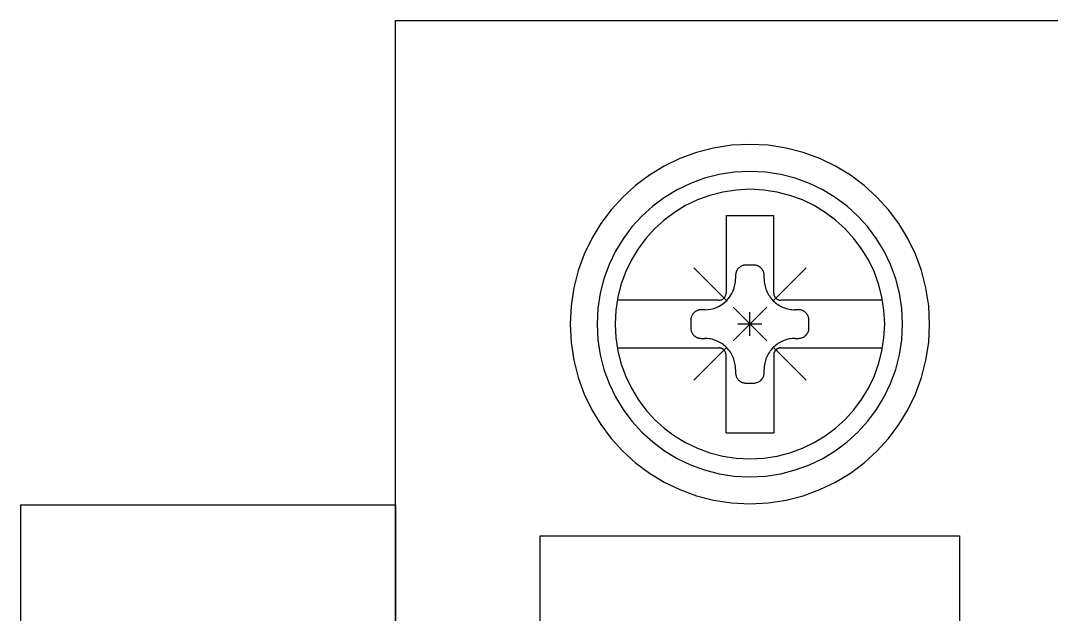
# Model space of a CAD drawing. Header units: millimetres. Extents: x 173893 to 258446, y -176540 to -123824.
# Drawn here: x 197123.09 to 197149.22, y -139255.72 to -139240.66 of the extents above; entities that cross this region are included whole.
import ezdxf

# ---------------------------------------------------------------- set-up
doc = ezdxf.new("R2010")
doc.units = ezdxf.units.MM
doc.header["$LTSCALE"] = 3
doc.layers.add('1', color=3, linetype='Continuous')

msp = doc.modelspace()

# ---------------------------------------------------------------- linework, layer by layer
for p, q in [((197132.593, -139320.141), (197132.593, -139240.659)), ((197132.593, -139240.659), (197150.565, -139240.659)), ((197140.224, -139244.003), (197139.806, -139244.156)), ((197140.661, -139243.891), (197140.224, -139244.003)), ((197141.113, -139243.822), (197140.661, -139243.891)), ((197141.579, -139243.798), (197141.113, -139243.822)), ((197142.045, -139243.822), (197141.579, -139243.798)), ((197141.579, -139243.798), (197141.579, -139243.798)), ((197142.498, -139243.891), (197142.045, -139243.822)), ((197142.934, -139244.003), (197142.498, -139243.891)), ((197143.353, -139244.156), (197142.934, -139244.003)), ((197139.806, -139244.156), (197139.407, -139244.348)), ((197143.751, -139244.348), (197143.353, -139244.156)), ((197139.407, -139244.348), (197139.032, -139244.576)), ((197140.799, -139244.56), (197140.428, -139244.656)), ((197141.183, -139244.501), (197140.799, -139244.56)), ((197141.579, -139244.482), (197141.183, -139244.501)), ((197141.975, -139244.501), (197141.579, -139244.482)), ((197141.579, -139244.482), (197141.579, -139244.482)), ((197142.36, -139244.56), (197141.975, -139244.501)), ((197142.731, -139244.656), (197142.36, -139244.56)), ((197144.127, -139244.576), (197143.751, -139244.348)), ((197139.032, -139244.576), (197138.681, -139244.838)), ((197140.072, -139244.786), (197139.733, -139244.949)), ((197140.428, -139244.656), (197140.072, -139244.786)), ((197143.087, -139244.786), (197142.731, -139244.656)), ((197143.425, -139244.949), (197143.087, -139244.786)), ((197144.477, -139244.838), (197144.127, -139244.576)), ((197138.681, -139244.838), (197138.358, -139245.133)), ((197139.733, -139244.949), (197139.414, -139245.143)), ((197140.891, -139245.007), (197140.563, -139245.091)), ((197141.23, -139244.955), (197140.891, -139245.007)), ((197141.579, -139244.937), (197141.23, -139244.955)), ((197141.929, -139244.955), (197141.579, -139244.937)), ((197141.579, -139244.937), (197141.579, -139244.937)), ((197142.268, -139245.007), (197141.929, -139244.955)), ((197142.595, -139245.091), (197142.268, -139245.007)), ((197143.745, -139245.143), (197143.425, -139244.949)), ((197144.801, -139245.133), (197144.477, -139244.838)), ((197138.358, -139245.133), (197138.063, -139245.456)), ((197139.414, -139245.143), (197139.116, -139245.366)), ((197140.249, -139245.206), (197139.95, -139245.35)), ((197140.563, -139245.091), (197140.249, -139245.206)), ((197142.909, -139245.206), (197142.595, -139245.091)), ((197143.208, -139245.35), (197142.909, -139245.206)), ((197144.043, -139245.366), (197143.745, -139245.143)), ((197145.095, -139245.456), (197144.801, -139245.133)), ((197138.063, -139245.456), (197137.801, -139245.807)), ((197139.116, -139245.366), (197138.841, -139245.616)), ((197139.669, -139245.521), (197139.406, -139245.717)), ((197139.95, -139245.35), (197139.669, -139245.521)), ((197140.976, -139245.597), (197140.976, -139247.569)), ((197140.976, -139245.597), (197142.183, -139245.597)), ((197142.183, -139247.569), (197142.183, -139245.597)), ((197143.49, -139245.521), (197143.208, -139245.35)), ((197143.753, -139245.717), (197143.49, -139245.521)), ((197144.318, -139245.616), (197144.043, -139245.366)), ((197145.357, -139245.807), (197145.095, -139245.456)), ((197137.801, -139245.807), (197137.573, -139246.182)), ((197138.841, -139245.616), (197138.591, -139245.891)), ((197139.406, -139245.717), (197139.163, -139245.938)), ((197143.996, -139245.938), (197143.753, -139245.717)), ((197144.568, -139245.891), (197144.318, -139245.616)), ((197145.586, -139246.182), (197145.357, -139245.807)), ((197138.591, -139245.891), (197138.368, -139246.189)), ((197139.163, -139245.938), (197138.942, -139246.181)), ((197144.216, -139246.181), (197143.996, -139245.938)), ((197144.791, -139246.189), (197144.568, -139245.891)), ((197137.573, -139246.182), (197137.381, -139246.581)), ((197138.368, -139246.189), (197138.174, -139246.508)), ((197138.942, -139246.181), (197138.746, -139246.444)), ((197144.413, -139246.444), (197144.216, -139246.181)), ((197144.985, -139246.508), (197144.791, -139246.189)), ((197145.778, -139246.581), (197145.586, -139246.182)), ((197137.381, -139246.581), (197137.228, -139246.999)), ((197138.174, -139246.508), (197138.011, -139246.847)), ((197138.746, -139246.444), (197138.575, -139246.725)), ((197144.584, -139246.725), (197144.413, -139246.444)), ((197145.148, -139246.847), (197144.985, -139246.508)), ((197145.931, -139246.999), (197145.778, -139246.581)), ((197138.011, -139246.847), (197137.881, -139247.203)), ((197138.575, -139246.725), (197138.431, -139247.024)), ((197141.324, -139246.909), (197141.314, -139246.917)), ((197141.334, -139246.902), (197141.324, -139246.909)), ((197141.345, -139246.895), (197141.334, -139246.902)), ((197141.356, -139246.889), (197141.345, -139246.895)), ((197141.368, -139246.883), (197141.356, -139246.889)), ((197141.379, -139246.878), (197141.368, -139246.883)), ((197141.391, -139246.873), (197141.379, -139246.878)), ((197141.404, -139246.869), (197141.391, -139246.873)), ((197141.416, -139246.866), (197141.404, -139246.869)), ((197141.428, -139246.863), (197141.416, -139246.866)), ((197141.441, -139246.861), (197141.428, -139246.863)), ((197141.454, -139246.859), (197141.441, -139246.861)), ((197141.467, -139246.858), (197141.454, -139246.859)), ((197141.48, -139246.858), (197141.467, -139246.858)), ((197141.679, -139246.858), (197141.48, -139246.858)), ((197141.48, -139246.858), (197141.48, -139246.858)), ((197141.692, -139246.858), (197141.679, -139246.858)), ((197141.705, -139246.859), (197141.692, -139246.858)), ((197141.718, -139246.861), (197141.705, -139246.859)), ((197141.73, -139246.863), (197141.718, -139246.861)), ((197141.743, -139246.866), (197141.73, -139246.863)), ((197141.755, -139246.869), (197141.743, -139246.866)), ((197141.767, -139246.873), (197141.755, -139246.869)), ((197141.779, -139246.878), (197141.767, -139246.873)), ((197141.791, -139246.883), (197141.779, -139246.878)), ((197141.803, -139246.889), (197141.791, -139246.883)), ((197141.814, -139246.895), (197141.803, -139246.889)), ((197141.825, -139246.902), (197141.814, -139246.895)), ((197141.835, -139246.909), (197141.825, -139246.902)), ((197141.845, -139246.917), (197141.835, -139246.909)), ((197144.728, -139247.024), (197144.584, -139246.725)), ((197145.278, -139247.203), (197145.148, -139246.847)), ((197137.228, -139246.999), (197137.116, -139247.436)), ((197138.431, -139247.024), (197138.316, -139247.338)), ((197140.157, -139246.932), (197140.976, -139247.751)), ((197141.218, -139247.107), (197141.217, -139247.12)), ((197141.217, -139247.12), (197141.217, -139247.205)), ((197141.219, -139247.094), (197141.218, -139247.107)), ((197141.22, -139247.081), (197141.219, -139247.094)), ((197141.222, -139247.069), (197141.22, -139247.081)), ((197141.225, -139247.056), (197141.222, -139247.069)), ((197141.229, -139247.044), (197141.225, -139247.056)), ((197141.233, -139247.032), (197141.229, -139247.044)), ((197141.237, -139247.02), (197141.233, -139247.032)), ((197141.242, -139247.008), (197141.237, -139247.02)), ((197141.248, -139246.997), (197141.242, -139247.008)), ((197141.254, -139246.985), (197141.248, -139246.997)), ((197141.261, -139246.975), (197141.254, -139246.985)), ((197141.269, -139246.964), (197141.261, -139246.975)), ((197141.277, -139246.954), (197141.269, -139246.964)), ((197141.285, -139246.944), (197141.277, -139246.954)), ((197141.294, -139246.935), (197141.285, -139246.944)), ((197141.304, -139246.926), (197141.294, -139246.935)), ((197141.294, -139246.935), (197141.294, -139246.935)), ((197141.314, -139246.917), (197141.304, -139246.926)), ((197141.855, -139246.926), (197141.845, -139246.917)), ((197141.865, -139246.935), (197141.855, -139246.926)), ((197141.874, -139246.944), (197141.865, -139246.935)), ((197141.865, -139246.935), (197141.865, -139246.935)), ((197141.882, -139246.954), (197141.874, -139246.944)), ((197141.89, -139246.964), (197141.882, -139246.954)), ((197141.897, -139246.975), (197141.89, -139246.964)), ((197141.904, -139246.985), (197141.897, -139246.975)), ((197141.91, -139246.997), (197141.904, -139246.985)), ((197141.916, -139247.008), (197141.91, -139246.997)), ((197141.921, -139247.02), (197141.916, -139247.008)), ((197141.926, -139247.032), (197141.921, -139247.02)), ((197141.93, -139247.044), (197141.926, -139247.032)), ((197141.933, -139247.056), (197141.93, -139247.044)), ((197141.936, -139247.069), (197141.933, -139247.056)), ((197141.938, -139247.081), (197141.936, -139247.069)), ((197141.94, -139247.094), (197141.938, -139247.081)), ((197141.941, -139247.107), (197141.94, -139247.094)), ((197141.942, -139247.12), (197141.941, -139247.107)), ((197141.942, -139247.205), (197141.942, -139247.12)), ((197141.942, -139247.12), (197141.942, -139247.12)), ((197142.183, -139247.751), (197143.002, -139246.932)), ((197144.843, -139247.338), (197144.728, -139247.024)), ((197146.043, -139247.436), (197145.931, -139246.999)), ((197137.116, -139247.436), (197137.047, -139247.888)), ((197137.881, -139247.203), (197137.785, -139247.574)), ((197138.316, -139247.338), (197138.232, -139247.666)), ((197141.182, -139247.439), (197141.201, -139247.363)), ((197141.201, -139247.363), (197141.213, -139247.285)), ((197141.213, -139247.285), (197141.217, -139247.205)), ((197141.942, -139247.205), (197141.942, -139247.205)), ((197141.942, -139247.205), (197141.942, -139247.244)), ((197141.942, -139247.244), (197141.945, -139247.283)), ((197141.945, -139247.283), (197141.95, -139247.321)), ((197141.95, -139247.321), (197141.957, -139247.359)), ((197141.957, -139247.359), (197141.965, -139247.397)), ((197141.965, -139247.397), (197141.975, -139247.434)), ((197141.975, -139247.434), (197141.987, -139247.47)), ((197144.927, -139247.666), (197144.843, -139247.338)), ((197145.374, -139247.574), (197145.278, -139247.203)), ((197146.112, -139247.888), (197146.043, -139247.436)), ((197137.785, -139247.574), (197137.727, -139247.958)), ((197138.232, -139247.666), (197138.18, -139248.005)), ((197140.91, -139247.709), (197140.923, -139247.697)), ((197140.923, -139247.697), (197140.934, -139247.684)), ((197140.934, -139247.684), (197140.945, -139247.67)), ((197140.945, -139247.67), (197140.954, -139247.655)), ((197140.954, -139247.655), (197140.962, -139247.639)), ((197140.962, -139247.639), (197140.968, -139247.622)), ((197140.968, -139247.622), (197140.972, -139247.605)), ((197140.972, -139247.605), (197140.975, -139247.587)), ((197140.975, -139247.587), (197140.976, -139247.569)), ((197141.038, -139247.706), (197141.083, -139247.645)), ((197141.083, -139247.645), (197141.122, -139247.58)), ((197141.122, -139247.58), (197141.155, -139247.511)), ((197141.155, -139247.511), (197141.182, -139247.439)), ((197141.987, -139247.47), (197142.001, -139247.506)), ((197142.001, -139247.506), (197142.017, -139247.541)), ((197142.017, -139247.541), (197142.034, -139247.576)), ((197142.034, -139247.576), (197142.053, -139247.609)), ((197142.053, -139247.609), (197142.074, -139247.642)), ((197142.074, -139247.642), (197142.096, -139247.673)), ((197142.096, -139247.673), (197142.12, -139247.704)), ((197142.183, -139247.569), (197142.183, -139247.569)), ((197142.183, -139247.569), (197142.183, -139247.577)), ((197142.183, -139247.577), (197142.184, -139247.586)), ((197142.184, -139247.586), (197142.185, -139247.595)), ((197142.185, -139247.595), (197142.186, -139247.604)), ((197142.186, -139247.604), (197142.188, -139247.613)), ((197142.188, -139247.613), (197142.19, -139247.621)), ((197142.19, -139247.621), (197142.193, -139247.63)), ((197142.193, -139247.63), (197142.197, -139247.638)), ((197142.197, -139247.638), (197142.2, -139247.646)), ((197142.2, -139247.646), (197142.204, -139247.654)), ((197142.204, -139247.654), (197142.208, -139247.662)), ((197142.208, -139247.662), (197142.213, -139247.67)), ((197142.213, -139247.67), (197142.218, -139247.677)), ((197142.218, -139247.677), (197142.224, -139247.684)), ((197142.224, -139247.684), (197142.23, -139247.691)), ((197142.23, -139247.691), (197142.236, -139247.697)), ((197142.236, -139247.697), (197142.236, -139247.697)), ((197142.236, -139247.697), (197142.243, -139247.703)), ((197144.979, -139248.005), (197144.927, -139247.666)), ((197145.432, -139247.958), (197145.374, -139247.574)), ((197137.047, -139247.888), (197137.023, -139248.354)), ((197137.727, -139247.958), (197137.707, -139248.354)), ((197140.794, -139247.751), (197138.216, -139247.751)), ((197140.589, -139247.976), (197140.664, -139247.957)), ((197140.664, -139247.957), (197140.737, -139247.93)), ((197140.737, -139247.93), (197140.805, -139247.897)), ((197140.794, -139247.751), (197140.812, -139247.75)), ((197140.794, -139247.751), (197140.794, -139247.751)), ((197140.805, -139247.897), (197140.87, -139247.858)), ((197140.812, -139247.75), (197140.83, -139247.747)), ((197140.83, -139247.747), (197140.848, -139247.742)), ((197140.848, -139247.742), (197140.865, -139247.736)), ((197140.865, -139247.736), (197140.88, -139247.729)), ((197140.87, -139247.858), (197140.931, -139247.812)), ((197140.88, -139247.729), (197140.896, -139247.719)), ((197140.896, -139247.719), (197140.91, -139247.709)), ((197140.931, -139247.812), (197140.987, -139247.762)), ((197140.987, -139247.762), (197141.038, -139247.706)), ((197141.153, -139247.928), (197142.006, -139248.781)), ((197141.153, -139248.781), (197142.006, -139247.928)), ((197142.12, -139247.704), (197142.145, -139247.733)), ((197142.145, -139247.733), (197142.172, -139247.762)), ((197142.172, -139247.762), (197142.172, -139247.762)), ((197142.172, -139247.762), (197142.2, -139247.788)), ((197142.2, -139247.788), (197142.23, -139247.814)), ((197142.23, -139247.814), (197142.26, -139247.838)), ((197142.243, -139247.703), (197142.249, -139247.709)), ((197142.249, -139247.709), (197142.256, -139247.715)), ((197142.256, -139247.715), (197142.264, -139247.72)), ((197142.26, -139247.838), (197142.292, -139247.86)), ((197142.264, -139247.72), (197142.271, -139247.725)), ((197142.271, -139247.725), (197142.279, -139247.729)), ((197142.279, -139247.729), (197142.287, -139247.733)), ((197142.287, -139247.733), (197142.295, -139247.737)), ((197142.292, -139247.86), (197142.324, -139247.88)), ((197142.295, -139247.737), (197142.303, -139247.74)), ((197142.303, -139247.74), (197142.312, -139247.743)), ((197142.312, -139247.743), (197142.32, -139247.745)), ((197142.32, -139247.745), (197142.329, -139247.747)), ((197142.324, -139247.88), (197142.358, -139247.899)), ((197142.329, -139247.747), (197142.338, -139247.749)), ((197142.338, -139247.749), (197142.347, -139247.75)), ((197142.347, -139247.75), (197142.356, -139247.75)), ((197142.356, -139247.75), (197142.365, -139247.751)), ((197142.358, -139247.899), (197142.392, -139247.917)), ((197144.943, -139247.751), (197142.365, -139247.751)), ((197142.392, -139247.917), (197142.427, -139247.932)), ((197142.427, -139247.932), (197142.463, -139247.946)), ((197142.463, -139247.946), (197142.5, -139247.958)), ((197142.5, -139247.958), (197142.537, -139247.968)), ((197145.452, -139248.354), (197145.432, -139247.958)), ((197146.136, -139248.354), (197146.112, -139247.888)), ((197138.18, -139248.005), (197138.162, -139248.354)), ((197140.086, -139248.216), (197140.084, -139248.229)), ((197140.088, -139248.203), (197140.086, -139248.216)), ((197140.091, -139248.191), (197140.088, -139248.203)), ((197140.094, -139248.178), (197140.091, -139248.191)), ((197140.098, -139248.166), (197140.094, -139248.178)), ((197140.103, -139248.154), (197140.098, -139248.166)), ((197140.108, -139248.142), (197140.103, -139248.154)), ((197140.114, -139248.131), (197140.108, -139248.142)), ((197140.12, -139248.12), (197140.114, -139248.131)), ((197140.127, -139248.109), (197140.12, -139248.12)), ((197140.134, -139248.098), (197140.127, -139248.109)), ((197140.142, -139248.088), (197140.134, -139248.098)), ((197140.151, -139248.078), (197140.142, -139248.088)), ((197140.16, -139248.069), (197140.151, -139248.078)), ((197140.169, -139248.06), (197140.16, -139248.069)), ((197140.16, -139248.069), (197140.16, -139248.069)), ((197140.179, -139248.052), (197140.169, -139248.06)), ((197140.189, -139248.044), (197140.179, -139248.052)), ((197140.2, -139248.036), (197140.189, -139248.044)), ((197140.21, -139248.029), (197140.2, -139248.036)), ((197140.222, -139248.023), (197140.21, -139248.029)), ((197140.233, -139248.017), (197140.222, -139248.023)), ((197140.245, -139248.012), (197140.233, -139248.017)), ((197140.257, -139248.007), (197140.245, -139248.012)), ((197140.269, -139248.003), (197140.257, -139248.007)), ((197140.281, -139248), (197140.269, -139248.003)), ((197140.294, -139247.997), (197140.281, -139248)), ((197140.306, -139247.995), (197140.294, -139247.997)), ((197140.319, -139247.993), (197140.306, -139247.995)), ((197140.332, -139247.993), (197140.319, -139247.993)), ((197140.345, -139247.992), (197140.332, -139247.993)), ((197140.43, -139247.992), (197140.345, -139247.992)), ((197140.345, -139247.992), (197140.345, -139247.992)), ((197140.43, -139247.992), (197140.51, -139247.988)), ((197140.43, -139247.992), (197140.43, -139247.992)), ((197140.51, -139247.988), (197140.589, -139247.976)), ((197141.58, -139248.656), (197141.579, -139248.053)), ((197142.537, -139247.968), (197142.574, -139247.977)), ((197142.574, -139247.977), (197142.612, -139247.984)), ((197142.612, -139247.984), (197142.651, -139247.988)), ((197142.651, -139247.988), (197142.69, -139247.991)), ((197142.69, -139247.991), (197142.729, -139247.992)), ((197142.814, -139247.992), (197142.729, -139247.992)), ((197142.826, -139247.993), (197142.814, -139247.992)), ((197142.839, -139247.993), (197142.826, -139247.993)), ((197142.852, -139247.995), (197142.839, -139247.993)), ((197142.865, -139247.997), (197142.852, -139247.995)), ((197142.877, -139248), (197142.865, -139247.997)), ((197142.89, -139248.003), (197142.877, -139248)), ((197142.902, -139248.007), (197142.89, -139248.003)), ((197142.914, -139248.012), (197142.902, -139248.007)), ((197142.926, -139248.017), (197142.914, -139248.012)), ((197142.937, -139248.023), (197142.926, -139248.017)), ((197142.948, -139248.029), (197142.937, -139248.023)), ((197142.959, -139248.036), (197142.948, -139248.029)), ((197142.97, -139248.044), (197142.959, -139248.036)), ((197142.98, -139248.052), (197142.97, -139248.044)), ((197142.99, -139248.06), (197142.98, -139248.052)), ((197142.999, -139248.069), (197142.99, -139248.06)), ((197143.008, -139248.078), (197142.999, -139248.069)), ((197142.999, -139248.069), (197142.999, -139248.069)), ((197143.016, -139248.088), (197143.008, -139248.078)), ((197143.024, -139248.098), (197143.016, -139248.088)), ((197143.032, -139248.109), (197143.024, -139248.098)), ((197143.039, -139248.12), (197143.032, -139248.109)), ((197143.045, -139248.131), (197143.039, -139248.12)), ((197143.051, -139248.142), (197143.045, -139248.131)), ((197143.056, -139248.154), (197143.051, -139248.142)), ((197143.061, -139248.166), (197143.056, -139248.154)), ((197143.065, -139248.178), (197143.061, -139248.166)), ((197143.068, -139248.191), (197143.065, -139248.178)), ((197143.071, -139248.203), (197143.068, -139248.191)), ((197143.073, -139248.216), (197143.071, -139248.203)), ((197143.075, -139248.229), (197143.073, -139248.216)), ((197144.997, -139248.354), (197144.979, -139248.005)), ((197137.023, -139248.354), (197137.023, -139248.354)), ((197137.023, -139248.354), (197137.047, -139248.82)), ((197137.707, -139248.354), (197137.707, -139248.354)), ((197137.707, -139248.354), (197137.727, -139248.75)), ((197138.162, -139248.354), (197138.162, -139248.354)), ((197138.162, -139248.354), (197138.18, -139248.704)), ((197140.084, -139248.229), (197140.083, -139248.242)), ((197140.083, -139248.242), (197140.083, -139248.255)), ((197140.083, -139248.255), (197140.083, -139248.454)), ((197140.083, -139248.454), (197140.083, -139248.454)), ((197140.083, -139248.454), (197140.083, -139248.467)), ((197140.083, -139248.467), (197140.084, -139248.48)), ((197140.084, -139248.48), (197140.086, -139248.493)), ((197141.881, -139248.354), (197141.278, -139248.354)), ((197143.071, -139248.507), (197143.075, -139248.481)), ((197143.076, -139248.242), (197143.075, -139248.229)), ((197143.075, -139248.481), (197143.076, -139248.454)), ((197143.076, -139248.255), (197143.076, -139248.242)), ((197143.076, -139248.454), (197143.076, -139248.255)), ((197143.076, -139248.255), (197143.076, -139248.255)), ((197144.979, -139248.704), (197144.997, -139248.354)), ((197144.997, -139248.354), (197144.997, -139248.354)), ((197145.432, -139248.75), (197145.452, -139248.354)), ((197145.452, -139248.354), (197145.452, -139248.354)), ((197146.112, -139248.82), (197146.136, -139248.354)), ((197146.136, -139248.354), (197146.136, -139248.354)), ((197138.18, -139248.704), (197138.232, -139249.043)), ((197140.086, -139248.493), (197140.088, -139248.505)), ((197140.088, -139248.505), (197140.091, -139248.518)), ((197140.091, -139248.518), (197140.094, -139248.53)), ((197140.094, -139248.53), (197140.098, -139248.542)), ((197140.098, -139248.542), (197140.103, -139248.554)), ((197140.103, -139248.554), (197140.108, -139248.566)), ((197140.108, -139248.566), (197140.114, -139248.578)), ((197140.114, -139248.578), (197140.12, -139248.589)), ((197140.12, -139248.589), (197140.127, -139248.6)), ((197140.127, -139248.6), (197140.134, -139248.61)), ((197140.134, -139248.61), (197140.142, -139248.62)), ((197140.142, -139248.62), (197140.151, -139248.63)), ((197140.151, -139248.63), (197140.16, -139248.64)), ((197140.16, -139248.64), (197140.16, -139248.64)), ((197140.16, -139248.64), (197140.169, -139248.649)), ((197140.169, -139248.649), (197140.179, -139248.657)), ((197140.179, -139248.657), (197140.189, -139248.665)), ((197140.189, -139248.665), (197140.2, -139248.672)), ((197140.2, -139248.672), (197140.21, -139248.679)), ((197140.21, -139248.679), (197140.222, -139248.685)), ((197140.222, -139248.685), (197140.233, -139248.691)), ((197140.233, -139248.691), (197140.245, -139248.697)), ((197140.245, -139248.697), (197140.257, -139248.701)), ((197140.257, -139248.701), (197140.269, -139248.705)), ((197140.269, -139248.705), (197140.281, -139248.708)), ((197140.281, -139248.708), (197140.294, -139248.711)), ((197140.294, -139248.711), (197140.306, -139248.713)), ((197140.306, -139248.713), (197140.319, -139248.715)), ((197140.319, -139248.715), (197140.332, -139248.716)), ((197140.332, -139248.716), (197140.345, -139248.717)), ((197140.345, -139248.717), (197140.43, -139248.717)), ((197140.469, -139248.717), (197140.43, -139248.717)), ((197140.508, -139248.72), (197140.469, -139248.717)), ((197140.546, -139248.725), (197140.508, -139248.72)), ((197140.584, -139248.732), (197140.546, -139248.725)), ((197140.622, -139248.74), (197140.584, -139248.732)), ((197140.659, -139248.75), (197140.622, -139248.74)), ((197142.537, -139248.74), (197142.5, -139248.75)), ((197142.574, -139248.732), (197142.537, -139248.74)), ((197142.612, -139248.725), (197142.574, -139248.732)), ((197142.651, -139248.72), (197142.612, -139248.725)), ((197142.69, -139248.717), (197142.651, -139248.72)), ((197142.729, -139248.717), (197142.69, -139248.717)), ((197142.729, -139248.717), (197142.814, -139248.717)), ((197142.729, -139248.717), (197142.729, -139248.717)), ((197142.814, -139248.717), (197142.84, -139248.715)), ((197142.814, -139248.717), (197142.814, -139248.717)), ((197142.84, -139248.715), (197142.866, -139248.711)), ((197142.866, -139248.711), (197142.891, -139248.705)), ((197142.891, -139248.705), (197142.916, -139248.696)), ((197142.916, -139248.696), (197142.938, -139248.685)), ((197142.938, -139248.685), (197142.96, -139248.672)), ((197142.96, -139248.672), (197142.98, -139248.656)), ((197142.98, -139248.656), (197142.999, -139248.64)), ((197142.999, -139248.64), (197143.016, -139248.621)), ((197143.016, -139248.621), (197143.031, -139248.601)), ((197143.031, -139248.601), (197143.044, -139248.579)), ((197143.044, -139248.579), (197143.055, -139248.556)), ((197143.055, -139248.556), (197143.064, -139248.532)), ((197143.064, -139248.532), (197143.071, -139248.507)), ((197144.927, -139249.043), (197144.979, -139248.704)), ((197137.047, -139248.82), (197137.116, -139249.273)), ((197137.727, -139248.75), (197137.785, -139249.135)), ((197138.216, -139248.958), (197140.794, -139248.958)), ((197140.157, -139249.777), (197140.976, -139248.958)), ((197140.695, -139248.762), (197140.659, -139248.75)), ((197140.731, -139248.776), (197140.695, -139248.762)), ((197140.766, -139248.792), (197140.731, -139248.776)), ((197140.801, -139248.809), (197140.766, -139248.792)), ((197140.803, -139248.958), (197140.794, -139248.958)), ((197140.834, -139248.828), (197140.801, -139248.809)), ((197140.812, -139248.959), (197140.803, -139248.958)), ((197140.82, -139248.96), (197140.812, -139248.959)), ((197140.829, -139248.962), (197140.82, -139248.96)), ((197140.838, -139248.963), (197140.829, -139248.962)), ((197140.867, -139248.849), (197140.834, -139248.828)), ((197140.847, -139248.966), (197140.838, -139248.963)), ((197140.855, -139248.969), (197140.847, -139248.966)), ((197140.864, -139248.972), (197140.855, -139248.969)), ((197140.871, -139248.975), (197140.864, -139248.972)), ((197140.898, -139248.871), (197140.867, -139248.849)), ((197140.879, -139248.979), (197140.871, -139248.975)), ((197140.887, -139248.984), (197140.879, -139248.979)), ((197140.895, -139248.989), (197140.887, -139248.984)), ((197140.902, -139248.994), (197140.895, -139248.989)), ((197140.929, -139248.895), (197140.898, -139248.871)), ((197140.909, -139248.999), (197140.902, -139248.994)), ((197140.916, -139249.005), (197140.909, -139248.999)), ((197140.923, -139249.011), (197140.916, -139249.005)), ((197140.958, -139248.92), (197140.929, -139248.895)), ((197140.987, -139248.947), (197140.958, -139248.92)), ((197141.014, -139248.975), (197140.987, -139248.947)), ((197140.987, -139248.947), (197140.987, -139248.947)), ((197141.039, -139249.005), (197141.014, -139248.975)), ((197141.063, -139249.035), (197141.039, -139249.005)), ((197142.12, -139249.005), (197142.096, -139249.035)), ((197142.145, -139248.975), (197142.12, -139249.005)), ((197142.172, -139248.947), (197142.145, -139248.975)), ((197142.2, -139248.92), (197142.172, -139248.947)), ((197142.172, -139248.947), (197142.172, -139248.947)), ((197142.183, -139248.958), (197143.002, -139249.777)), ((197142.23, -139248.895), (197142.2, -139248.92)), ((197142.26, -139248.871), (197142.23, -139248.895)), ((197142.243, -139249.005), (197142.236, -139249.011)), ((197142.249, -139248.999), (197142.243, -139249.005)), ((197142.256, -139248.994), (197142.249, -139248.999)), ((197142.264, -139248.989), (197142.256, -139248.994)), ((197142.292, -139248.849), (197142.26, -139248.871)), ((197142.271, -139248.984), (197142.264, -139248.989)), ((197142.279, -139248.979), (197142.271, -139248.984)), ((197142.287, -139248.975), (197142.279, -139248.979)), ((197142.295, -139248.972), (197142.287, -139248.975)), ((197142.324, -139248.828), (197142.292, -139248.849)), ((197142.303, -139248.969), (197142.295, -139248.972)), ((197142.312, -139248.966), (197142.303, -139248.969)), ((197142.32, -139248.963), (197142.312, -139248.966)), ((197142.329, -139248.962), (197142.32, -139248.963)), ((197142.358, -139248.809), (197142.324, -139248.828)), ((197142.338, -139248.96), (197142.329, -139248.962)), ((197142.347, -139248.959), (197142.338, -139248.96)), ((197142.356, -139248.958), (197142.347, -139248.959)), ((197142.365, -139248.958), (197142.356, -139248.958)), ((197142.392, -139248.792), (197142.358, -139248.809)), ((197142.365, -139248.958), (197142.365, -139248.958)), ((197142.365, -139248.958), (197144.943, -139248.958)), ((197142.427, -139248.776), (197142.392, -139248.792)), ((197142.463, -139248.762), (197142.427, -139248.776)), ((197142.5, -139248.75), (197142.463, -139248.762)), ((197145.374, -139249.135), (197145.432, -139248.75)), ((197146.043, -139249.273), (197146.112, -139248.82)), ((197137.785, -139249.135), (197137.881, -139249.506)), ((197138.232, -139249.043), (197138.316, -139249.37)), ((197140.929, -139249.018), (197140.923, -139249.011)), ((197140.923, -139249.011), (197140.923, -139249.011)), ((197140.935, -139249.025), (197140.929, -139249.018)), ((197140.94, -139249.032), (197140.935, -139249.025)), ((197140.945, -139249.039), (197140.94, -139249.032)), ((197140.95, -139249.046), (197140.945, -139249.039)), ((197140.955, -139249.054), (197140.95, -139249.046)), ((197140.959, -139249.062), (197140.955, -139249.054)), ((197140.962, -139249.07), (197140.959, -139249.062)), ((197140.965, -139249.079), (197140.962, -139249.07)), ((197140.968, -139249.087), (197140.965, -139249.079)), ((197140.97, -139249.096), (197140.968, -139249.087)), ((197140.973, -139249.104), (197140.97, -139249.096)), ((197140.974, -139249.113), (197140.973, -139249.104)), ((197140.975, -139249.122), (197140.974, -139249.113)), ((197140.976, -139249.131), (197140.975, -139249.122)), ((197140.976, -139249.14), (197140.976, -139249.131)), ((197140.976, -139249.14), (197140.976, -139249.14)), ((197140.976, -139251.112), (197140.976, -139249.14)), ((197141.085, -139249.067), (197141.063, -139249.035)), ((197141.106, -139249.1), (197141.085, -139249.067)), ((197141.125, -139249.133), (197141.106, -139249.1)), ((197141.142, -139249.167), (197141.125, -139249.133)), ((197141.157, -139249.203), (197141.142, -139249.167)), ((197141.171, -139249.238), (197141.157, -139249.203)), ((197141.183, -139249.275), (197141.171, -139249.238)), ((197141.987, -139249.238), (197141.975, -139249.275)), ((197142.001, -139249.203), (197141.987, -139249.238)), ((197142.017, -139249.167), (197142.001, -139249.203)), ((197142.034, -139249.133), (197142.017, -139249.167)), ((197142.053, -139249.1), (197142.034, -139249.133)), ((197142.074, -139249.067), (197142.053, -139249.1)), ((197142.096, -139249.035), (197142.074, -139249.067)), ((197142.184, -139249.122), (197142.183, -139249.131)), ((197142.183, -139249.131), (197142.183, -139249.14)), ((197142.183, -139249.14), (197142.183, -139251.112)), ((197142.185, -139249.113), (197142.184, -139249.122)), ((197142.186, -139249.104), (197142.185, -139249.113)), ((197142.188, -139249.096), (197142.186, -139249.104)), ((197142.19, -139249.087), (197142.188, -139249.096)), ((197142.193, -139249.079), (197142.19, -139249.087)), ((197142.197, -139249.07), (197142.193, -139249.079)), ((197142.2, -139249.062), (197142.197, -139249.07)), ((197142.204, -139249.054), (197142.2, -139249.062)), ((197142.208, -139249.046), (197142.204, -139249.054)), ((197142.213, -139249.039), (197142.208, -139249.046)), ((197142.218, -139249.032), (197142.213, -139249.039)), ((197142.224, -139249.025), (197142.218, -139249.032)), ((197142.23, -139249.018), (197142.224, -139249.025)), ((197142.236, -139249.011), (197142.23, -139249.018)), ((197142.236, -139249.011), (197142.236, -139249.011)), ((197144.843, -139249.37), (197144.927, -139249.043)), ((197145.278, -139249.506), (197145.374, -139249.135)), ((197137.116, -139249.273), (197137.228, -139249.709)), ((197137.881, -139249.506), (197138.011, -139249.862)), ((197138.316, -139249.37), (197138.431, -139249.684)), ((197141.193, -139249.312), (197141.183, -139249.275)), ((197141.202, -139249.349), (197141.193, -139249.312)), ((197141.209, -139249.387), (197141.202, -139249.349)), ((197141.214, -139249.426), (197141.209, -139249.387)), ((197141.216, -139249.465), (197141.214, -139249.426)), ((197141.217, -139249.504), (197141.216, -139249.465)), ((197141.217, -139249.504), (197141.217, -139249.589)), ((197141.217, -139249.504), (197141.217, -139249.504)), ((197141.945, -139249.426), (197141.942, -139249.465)), ((197141.942, -139249.465), (197141.942, -139249.504)), ((197141.942, -139249.589), (197141.942, -139249.504)), ((197141.95, -139249.387), (197141.945, -139249.426)), ((197141.957, -139249.349), (197141.95, -139249.387)), ((197141.965, -139249.312), (197141.957, -139249.349)), ((197141.975, -139249.275), (197141.965, -139249.312)), ((197144.728, -139249.684), (197144.843, -139249.37)), ((197145.148, -139249.862), (197145.278, -139249.506)), ((197145.931, -139249.709), (197146.043, -139249.273)), ((197137.228, -139249.709), (197137.381, -139250.128)), ((197138.431, -139249.684), (197138.575, -139249.983)), ((197141.217, -139249.589), (197141.217, -139249.589)), ((197141.217, -139249.589), (197141.218, -139249.601)), ((197141.218, -139249.601), (197141.219, -139249.614)), ((197141.219, -139249.614), (197141.22, -139249.627)), ((197141.22, -139249.627), (197141.222, -139249.64)), ((197141.222, -139249.64), (197141.225, -139249.652)), ((197141.225, -139249.652), (197141.229, -139249.665)), ((197141.229, -139249.665), (197141.233, -139249.677)), ((197141.233, -139249.677), (197141.237, -139249.689)), ((197141.237, -139249.689), (197141.242, -139249.701)), ((197141.242, -139249.701), (197141.248, -139249.712)), ((197141.248, -139249.712), (197141.254, -139249.723)), ((197141.254, -139249.723), (197141.261, -139249.734)), ((197141.261, -139249.734), (197141.269, -139249.745)), ((197141.269, -139249.745), (197141.277, -139249.755)), ((197141.277, -139249.755), (197141.285, -139249.765)), ((197141.285, -139249.765), (197141.294, -139249.774)), ((197141.294, -139249.774), (197141.294, -139249.774)), ((197141.294, -139249.774), (197141.304, -139249.783)), ((197141.304, -139249.783), (197141.314, -139249.791)), ((197141.846, -139249.791), (197141.865, -139249.774)), ((197141.865, -139249.774), (197141.881, -139249.755)), ((197141.881, -139249.755), (197141.897, -139249.735)), ((197141.897, -139249.735), (197141.91, -139249.713)), ((197141.91, -139249.713), (197141.921, -139249.691)), ((197141.921, -139249.691), (197141.93, -139249.666)), ((197141.93, -139249.666), (197141.936, -139249.641)), ((197141.936, -139249.641), (197141.94, -139249.615)), ((197141.94, -139249.615), (197141.942, -139249.589)), ((197144.584, -139249.983), (197144.728, -139249.684)), ((197145.778, -139250.128), (197145.931, -139249.709)), ((197138.011, -139249.862), (197138.174, -139250.2)), ((197138.575, -139249.983), (197138.746, -139250.265)), ((197141.314, -139249.791), (197141.324, -139249.799)), ((197141.324, -139249.799), (197141.334, -139249.807)), ((197141.334, -139249.807), (197141.345, -139249.814)), ((197141.345, -139249.814), (197141.356, -139249.82)), ((197141.356, -139249.82), (197141.368, -139249.826)), ((197141.368, -139249.826), (197141.379, -139249.831)), ((197141.379, -139249.831), (197141.391, -139249.835)), ((197141.391, -139249.835), (197141.404, -139249.84)), ((197141.404, -139249.84), (197141.416, -139249.843)), ((197141.416, -139249.843), (197141.428, -139249.846)), ((197141.428, -139249.846), (197141.441, -139249.848)), ((197141.441, -139249.848), (197141.454, -139249.85)), ((197141.454, -139249.85), (197141.467, -139249.851)), ((197141.467, -139249.851), (197141.48, -139249.851)), ((197141.48, -139249.851), (197141.679, -139249.851)), ((197141.679, -139249.851), (197141.706, -139249.85)), ((197141.679, -139249.851), (197141.679, -139249.851)), ((197141.706, -139249.85), (197141.732, -139249.846)), ((197141.732, -139249.846), (197141.757, -139249.839)), ((197141.757, -139249.839), (197141.781, -139249.83)), ((197141.781, -139249.83), (197141.804, -139249.819)), ((197141.804, -139249.819), (197141.826, -139249.806)), ((197141.826, -139249.806), (197141.846, -139249.791)), ((197144.413, -139250.265), (197144.584, -139249.983)), ((197144.985, -139250.2), (197145.148, -139249.862)), ((197137.381, -139250.128), (197137.573, -139250.526)), ((197138.174, -139250.2), (197138.368, -139250.52)), ((197138.746, -139250.265), (197138.942, -139250.528)), ((197144.216, -139250.528), (197144.413, -139250.265)), ((197144.791, -139250.52), (197144.985, -139250.2)), ((197145.586, -139250.526), (197145.778, -139250.128)), ((197137.573, -139250.526), (197137.801, -139250.902)), ((197138.368, -139250.52), (197138.591, -139250.818)), ((197138.942, -139250.528), (197139.163, -139250.771)), ((197143.996, -139250.771), (197144.216, -139250.528)), ((197144.568, -139250.818), (197144.791, -139250.52)), ((197145.357, -139250.902), (197145.586, -139250.526)), ((197138.591, -139250.818), (197138.841, -139251.093)), ((197139.163, -139250.771), (197139.406, -139250.991)), ((197143.753, -139250.991), (197143.996, -139250.771)), ((197144.318, -139251.093), (197144.568, -139250.818)), ((197137.801, -139250.902), (197138.063, -139251.252)), ((197138.841, -139251.093), (197139.116, -139251.343)), ((197139.406, -139250.991), (197139.669, -139251.188)), ((197143.49, -139251.188), (197143.753, -139250.991)), ((197144.043, -139251.343), (197144.318, -139251.093)), ((197145.095, -139251.252), (197145.357, -139250.902)), ((197138.063, -139251.252), (197138.358, -139251.576)), ((197139.116, -139251.343), (197139.414, -139251.566)), ((197139.669, -139251.188), (197139.95, -139251.359)), ((197140.976, -139251.112), (197142.183, -139251.112)), ((197143.208, -139251.359), (197143.49, -139251.188)), ((197143.745, -139251.566), (197144.043, -139251.343)), ((197144.801, -139251.576), (197145.095, -139251.252)), ((197138.358, -139251.576), (197138.681, -139251.87)), ((197139.414, -139251.566), (197139.733, -139251.76)), ((197139.95, -139251.359), (197140.249, -139251.503)), ((197140.249, -139251.503), (197140.563, -139251.618)), ((197140.563, -139251.618), (197140.891, -139251.702)), ((197142.268, -139251.702), (197142.595, -139251.618)), ((197142.595, -139251.618), (197142.909, -139251.503)), ((197142.909, -139251.503), (197143.208, -139251.359)), ((197143.425, -139251.76), (197143.745, -139251.566)), ((197144.477, -139251.87), (197144.801, -139251.576)), ((197138.681, -139251.87), (197139.032, -139252.132)), ((197139.733, -139251.76), (197140.072, -139251.923)), ((197140.891, -139251.702), (197141.23, -139251.754)), ((197141.23, -139251.754), (197141.579, -139251.772)), ((197141.579, -139251.772), (197141.929, -139251.754)), ((197141.579, -139251.772), (197141.579, -139251.772)), ((197141.929, -139251.754), (197142.268, -139251.702)), ((197143.087, -139251.923), (197143.425, -139251.76)), ((197144.127, -139252.132), (197144.477, -139251.87)), ((197139.032, -139252.132), (197139.407, -139252.361)), ((197140.072, -139251.923), (197140.428, -139252.053)), ((197140.428, -139252.053), (197140.799, -139252.149)), ((197142.36, -139252.149), (197142.731, -139252.053)), ((197142.731, -139252.053), (197143.087, -139251.923)), ((197143.751, -139252.361), (197144.127, -139252.132)), ((197139.407, -139252.361), (197139.806, -139252.553)), ((197140.799, -139252.149), (197141.183, -139252.207)), ((197141.183, -139252.207), (197141.579, -139252.227)), ((197141.579, -139252.227), (197141.975, -139252.207)), ((197141.579, -139252.227), (197141.579, -139252.227)), ((197141.975, -139252.207), (197142.36, -139252.149)), ((197143.353, -139252.553), (197143.751, -139252.361)), ((197139.806, -139252.553), (197140.224, -139252.706)), ((197142.934, -139252.706), (197143.353, -139252.553)), ((197140.224, -139252.706), (197140.661, -139252.818)), ((197140.661, -139252.818), (197141.113, -139252.887)), ((197141.113, -139252.887), (197141.579, -139252.911)), ((197141.579, -139252.911), (197142.045, -139252.887)), ((197141.579, -139252.911), (197141.579, -139252.911)), ((197142.045, -139252.887), (197142.498, -139252.818)), ((197142.498, -139252.818), (197142.934, -139252.706)), ((197136.264, -139256.961), (197136.264, -139253.721)), ((197136.264, -139253.721), (197146.895, -139253.721)), ((197146.895, -139253.721), (197146.895, -139256.961))]:
    msp.add_line(p, q)
at = {"layer": '1', "color": 7}
for p, q in [((197123.093, -139252.935), (197132.593, -139252.935)), ((197123.093, -139252.935), (197123.093, -139303.435)), ((197132.593, -139252.935), (197132.593, -139303.435))]:
    msp.add_line(p, q, dxfattribs=at)

doc.saveas('drawing.dxf')
